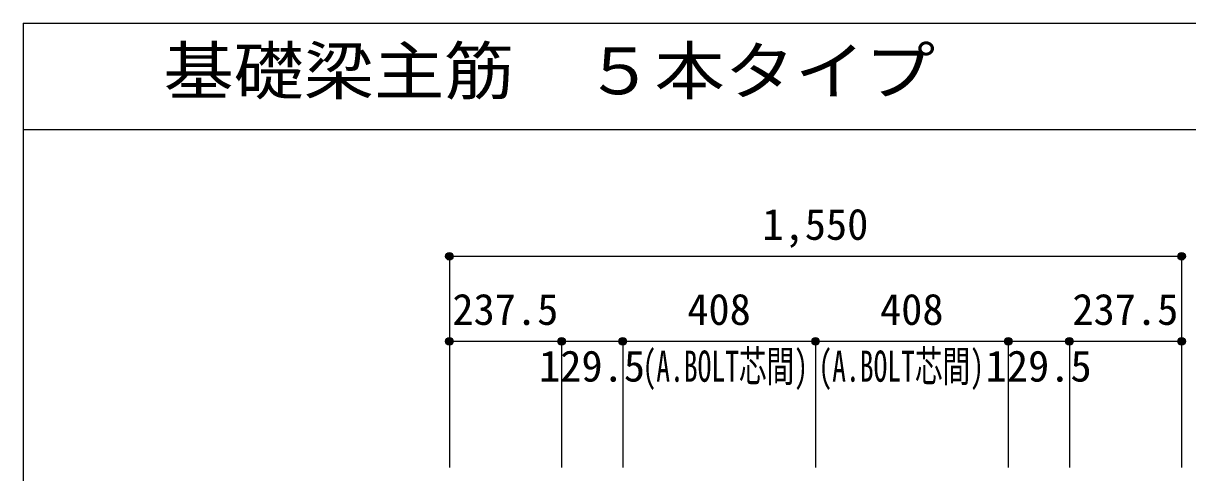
# Model space of a CAD drawing. Units: millimetres at full size, sheet at 1:30. Extents: x -5973 to 5954, y -4195 to 4201.
# Drawn here: x -5973 to -3508, y 3250 to 4201 of the extents above; entities that cross this region are included whole.
import ezdxf
from ezdxf.enums import TextEntityAlignment as Align

# ---------------------------------------------------------------- set-up
doc = ezdxf.new("R2010")
doc.units = ezdxf.units.MM
doc.header["$LTSCALE"] = 30
doc.header["$PDMODE"] = 32
doc.header["$PDSIZE"] = 15
for name, color, linetype in [('0-7_文字', 4, 'Continuous'), ('0-D_寸法', 4, 'Continuous'), ('6-7_文字', 7, 'Continuous'), ('F-0_枠', 6, 'Continuous')]:
    doc.layers.add(name, color=color, linetype=linetype)
doc.styles.add('ＭＳ ゴシック', font='')
doc.styles.get('ＭＳ ゴシック').set_extended_font_data('MS Gothic')

msp = doc.modelspace()

# ---------------------------------------------------------------- linework, layer by layer
at = {"layer": '0-D_寸法'}
for p, q in [((-5070.8, 3708.07), (-5070.8, 3528.07)), ((-5070.8, 3708.07), (-5070.8, 3528.07)), ((-5070.8, 3708.07), (-3520.8, 3708.07)), ((-5070.8, 3708.07), (-3520.8, 3708.07)), ((-3520.8, 3708.07), (-3520.8, 3528.07)), ((-5070.8, 3528.07), (-4833.3, 3528.07)), ((-5070.8, 3528.07), (-5070.8, 3261.03)), ((-4833.3, 3528.07), (-4833.3, 3261.03)), ((-4833.3, 3528.07), (-4703.8, 3528.07)), ((-4703.8, 3528.07), (-4703.8, 3261.03)), ((-4703.8, 3528.07), (-4295.8, 3528.07)), ((-4295.8, 3528.07), (-4295.8, 3261.03)), ((-4295.8, 3528.07), (-3887.8, 3528.07)), ((-3887.8, 3528.07), (-3887.8, 3261.03)), ((-3887.8, 3528.07), (-3758.3, 3528.07)), ((-3758.3, 3528.07), (-3758.3, 3261.03)), ((-3758.3, 3528.07), (-3520.8, 3528.07)), ((-3520.8, 3528.07), (-3520.8, 3261.03)), ((-3520.8, 3528.07), (-3520.8, 3261.03))]:
    msp.add_line(p, q, dxfattribs=at)
for centre, radius in [((-5070.8, 3708.07), 8), ((-5070.8, 3708.07), 7.2), ((-5070.8, 3708.07), 6.4), ((-5070.8, 3708.07), 5.6), ((-5070.8, 3708.07), 4.8), ((-5070.8, 3708.07), 4), ((-5070.8, 3708.07), 3.2), ((-5070.8, 3708.07), 2.4), ((-5070.8, 3708.07), 1.6), ((-5070.8, 3708.07), 0.8), ((-3520.8, 3708.07), 8), ((-3520.8, 3708.07), 7.2), ((-3520.8, 3708.07), 6.4), ((-3520.8, 3708.07), 5.6), ((-3520.8, 3708.07), 4.8), ((-3520.8, 3708.07), 4), ((-3520.8, 3708.07), 3.2), ((-3520.8, 3708.07), 2.4), ((-3520.8, 3708.07), 1.6), ((-3520.8, 3708.07), 0.8), ((-5070.8, 3528.07), 8), ((-5070.8, 3528.07), 7.2), ((-5070.8, 3528.07), 6.4), ((-5070.8, 3528.07), 5.6), ((-5070.8, 3528.07), 4.8), ((-5070.8, 3528.07), 4), ((-5070.8, 3528.07), 3.2), ((-5070.8, 3528.07), 2.4), ((-5070.8, 3528.07), 1.6), ((-5070.8, 3528.07), 0.8), ((-4833.3, 3528.07), 8), ((-4833.3, 3528.07), 7.2), ((-4833.3, 3528.07), 6.4), ((-4833.3, 3528.07), 5.6), ((-4833.3, 3528.07), 4.8), ((-4833.3, 3528.07), 4), ((-4833.3, 3528.07), 3.2), ((-4833.3, 3528.07), 2.4), ((-4833.3, 3528.07), 1.6), ((-4833.3, 3528.07), 0.8), ((-4703.8, 3528.07), 8), ((-4703.8, 3528.07), 7.2), ((-4703.8, 3528.07), 6.4), ((-4703.8, 3528.07), 5.6), ((-4703.8, 3528.07), 4.8), ((-4703.8, 3528.07), 4), ((-4703.8, 3528.07), 3.2), ((-4703.8, 3528.07), 2.4), ((-4703.8, 3528.07), 1.6), ((-4703.8, 3528.07), 0.8), ((-4295.8, 3528.07), 8), ((-4295.8, 3528.07), 7.2), ((-4295.8, 3528.07), 6.4), ((-4295.8, 3528.07), 5.6), ((-4295.8, 3528.07), 4.8), ((-4295.8, 3528.07), 4), ((-4295.8, 3528.07), 3.2), ((-4295.8, 3528.07), 2.4), ((-4295.8, 3528.07), 1.6), ((-4295.8, 3528.07), 0.8), ((-3887.8, 3528.07), 8), ((-3887.8, 3528.07), 7.2), ((-3887.8, 3528.07), 6.4), ((-3887.8, 3528.07), 5.6), ((-3887.8, 3528.07), 4.8), ((-3887.8, 3528.07), 4), ((-3887.8, 3528.07), 3.2), ((-3887.8, 3528.07), 2.4), ((-3887.8, 3528.07), 1.6), ((-3887.8, 3528.07), 0.8), ((-3758.3, 3528.07), 8), ((-3758.3, 3528.07), 7.2), ((-3758.3, 3528.07), 6.4), ((-3758.3, 3528.07), 5.6), ((-3758.3, 3528.07), 4.8), ((-3758.3, 3528.07), 4), ((-3758.3, 3528.07), 3.2), ((-3758.3, 3528.07), 2.4), ((-3758.3, 3528.07), 1.6), ((-3758.3, 3528.07), 0.8), ((-3520.8, 3528.07), 8), ((-3520.8, 3528.07), 7.2), ((-3520.8, 3528.07), 6.4), ((-3520.8, 3528.07), 5.6), ((-3520.8, 3528.07), 4.8), ((-3520.8, 3528.07), 4), ((-3520.8, 3528.07), 3.2), ((-3520.8, 3528.07), 2.4), ((-3520.8, 3528.07), 1.6), ((-3520.8, 3528.07), 0.8)]:
    msp.add_circle(centre, radius, dxfattribs=at)
at = {"layer": '0-D_寸法', "color": 7}
for p in [(-5070.8, 3708.07), (-5070.8, 3708.07), (-3520.8, 3708.07), (-5070.8, 3528.07), (-5070.8, 3528.07), (-4833.3, 3528.07), (-4833.3, 3528.07), (-4703.8, 3528.07), (-4703.8, 3528.07), (-4295.8, 3528.07), (-4295.8, 3528.07), (-3887.8, 3528.07), (-3887.8, 3528.07), (-3758.3, 3528.07), (-3758.3, 3528.07), (-3520.8, 3528.07), (-3520.8, 3528.07)]:
    msp.add_point(p, dxfattribs=at)
at = {"layer": 'F-0_枠'}
for q in [(5954.1, 4201.15), (-5972.88, -4195.24)]:
    msp.add_line((-5972.88, 4201.15), q, dxfattribs=at)
at = {"layer": 'F-0_枠', "color": 2}
msp.add_line((-5972.88, 3976.15), (3723.6, 3976.15), dxfattribs=at)

# ---------------------------------------------------------------- texts
at = {"layer": '0-7_文字', "style": 'ＭＳ ゴシック', "width": 0.65}
for p in [(-4662.02, 3422.76), (-4289.58, 3422.76)]:
    msp.add_text('(A.BOLT芯間)', height=65.98, dxfattribs=at).set_placement(p, align=Align.BOTTOM_LEFT)
at = {"layer": '0-D_寸法', "style": 'ＭＳ ゴシック'}
for s, p in [('1,550', (-4408.3, 3723.07)), ('237.5', (-5064.55, 3543.07)), ('408', (-4567.3, 3543.07)), ('408', (-4159.3, 3543.07)), ('237.5', (-3752.05, 3543.07)), ('129.5', (-4881.05, 3423.07)), ('129.5', (-3935.55, 3423.07))]:
    msp.add_text(s, height=65.98, dxfattribs=at).set_placement(p, align=Align.BOTTOM_LEFT)
at = {"layer": '6-7_文字', "color": 2, "style": 'ＭＳ ゴシック', "width": 1.1}
msp.add_text('\u3000\u3000基礎梁主筋\u3000５本タイプ', height=98.97, dxfattribs=at).set_placement((-5972.88, 4021.15), align=Align.BOTTOM_LEFT)

doc.saveas('drawing.dxf')
